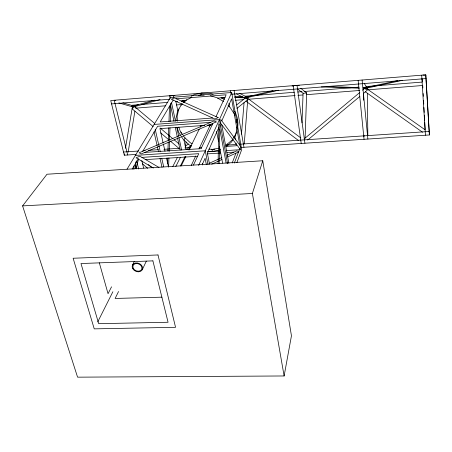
<?xml version="1.0" encoding="UTF-8"?>
<svg xmlns="http://www.w3.org/2000/svg" width="452" height="452" viewBox="0 0 452 452"><rect width="100%" height="100%" fill="white"/><g stroke="black" fill="none" stroke-linecap="round" stroke-linejoin="round"><path stroke-width="0.68" d="M218.09 163.703L218.796 123.741L219.858 125.164L219.197 163.556M167.46 163.658L167.664 158.047M167.912 151.03L168.24 141.917M168.291 140.51L168.743 127.888M168.969 121.571L169.523 106.141M168.607 166.901L168.924 157.821M169.144 151.533L169.489 141.758M169.54 140.363L169.98 127.786M170.201 121.503L170.845 103.209M305.1 138.126L306.671 92.982L300.733 88.276M301.987 122.865L303.094 93.265L297.569 89.016M133.899 169.268L134.063 165.76M135.56 168.477L135.871 161.872M244.249 143.759L247.928 97.643L239.47 93.265M241.47 134.182L244.069 102.627M244.391 98.745L244.459 97.92L236.464 93.863M186.043 142.018L185.529 146.216L188.252 144.018M128.142 152.2L134.899 111.158M135.527 107.367L135.656 106.559L122.933 102.819M136.063 154.426L124.306 155.211L124.537 153.821M125.464 148.279L132.391 106.819L135.656 106.559M284.116 375.968L291.45 335.796L262.753 160.754L46.991 174.235L22.6 205.892L77.575 377.166L284.116 375.968L252.391 193.479L262.753 160.754M178.653 109.486L177.116 116.531L177.45 121.192M236.554 131.961L236.074 133.798L233.673 137.696M237.554 128.165C238.639 122.419 237.356 116.232 234.667 111.09M136.188 167.534L138.64 158.912M236.871 162.618L241.724 149.578L231.695 92.507L170.432 97.474L127.023 169.195M234.334 163.082L239.746 148.753M232.187 163.014L235.955 153.172M235.701 134.408L234.837 136.566L235.424 139.843M227.452 144.211L226.554 146.403L236.475 145.742L236.006 143.12M236.842 122.882L236.797 121.531L237.656 119.43M207.869 151.335L211.796 151.544L212.762 149.341L218.214 148.296M202.23 164.641L205.089 158.245L206.327 164.477M218.728 127.701L207.349 153.177L209.519 164.166M221.802 120.82L231.616 98.841L239.78 145.137M198.603 165.449L231.695 92.507M193.433 165.11L198.75 153.674L141.917 157.392M212.852 123.368L201.095 148.646L144.826 152.403M215.999 116.616L226.153 94.79L176.353 98.802M142.42 269.454L146.312 261.16M191.241 165.505L195.739 155.94M199.033 148.928L210.112 125.334M118.548 291.517L115.13 298.45L161.923 297.173M180.399 166.031L185.066 156.556M132.385 265.296L134.255 261.499M181.224 165.878L185.891 156.381M188.998 150.047L199.264 129.153M200.196 127.255L201.129 125.351M97.711 321.943L112.887 291.732M175.805 166.5L180.472 157.2M111.548 286.817L108.045 293.693L99.316 262.798M172.771 166.528L177.229 157.765M185.077 137.945L183.975 140.092L185.868 149.126L190.026 148.849M198.242 95.558L200.812 95.01L201.869 93.022L209.965 93.372L213.152 94.304M186.388 99.643L185.823 100.643L181.173 101.016M181.862 103.768L177.5 111.525L175.958 118.599L176.105 120.605M179.003 108.864L177.845 110.904L175.862 101.44M132.165 169.116L138.182 158.997M142.792 151.234L157.635 126.255L210.66 122.351M173.195 100.073L160.206 121.933L212.7 118.012M232.995 138.787L232.322 139.883L225.977 145.143L236.339 144.442M233.142 139.312L231.441 142.064L226.017 146.877M233.82 138.216L235.215 135.956L237.046 128.956L236.978 126.933M183.133 102.293L185.043 100.468M181.037 105.226L182.472 103.847M183.907 102.474L186.354 100.141L191.874 97.282M365.448 88.897L366.143 88.259L402.675 80.275M246.148 98.338L246.865 97.728L278.505 90.208M307.648 140.075L359.86 96.429M304.151 138.917L359.798 92.474M362.51 90.214L364.713 88.372L367.075 87.852L363.086 87.716L363.589 89.31M236.758 104.898L245.515 97.835L247.385 97.366L234.718 97.056M187.761 148.103L191.038 145.454M236.961 108.367L247.764 99.638L245.515 97.835L235.142 97.587M191.219 96.197L194.196 94.654L201.869 93.022M219.322 150.104L220.536 149.522M209.039 163.387L221.825 157.607M226.944 155.29L236.854 150.81L238.922 151.821L227.712 156.906M211.694 164.166L221.949 159.522M154.482 100.169L131.549 106.57L134.656 106.638L160.081 99.593M169.912 95.858L171.602 95.671L170.381 96.033L169.579 95.739L170.167 98.496M295.263 85.581L299.303 85.552M273.076 90.671L243.91 97.643L246.865 97.728L300.84 137.956M292.043 86.134L293.399 85.812M397.675 80.62L363.374 88.146L366.143 88.259L425.146 129.831M211.796 151.544L218.638 150.239M240.972 147.465L429.4 134.967L425.778 74.834L110.723 100.536L124.306 155.211M111.565 103.92L169.613 99.242M231.61 94.242L426.004 78.563M217.638 98.101L225.107 97.508M138.34 104.734L132.018 105.243L132.639 107.864M141.855 104.457L167.839 102.384M175.568 101.762L177.676 101.598M181.184 101.316L183.998 101.09M221.226 98.118L224.734 97.841M234.571 97.056L242.295 96.44M245.108 96.214L294.275 92.287M297.783 92.01L301.998 91.671M304.106 91.502L351.17 87.745M354.679 87.468L358.894 87.129M365.917 86.569L422.111 82.083M244.459 97.92L247.928 97.643M303.094 93.265L306.671 92.982M363.583 88.462L367.273 88.168L367.284 89.061M135.577 108.169L165.794 105.785M176.337 104.949L181.958 104.508M235.373 100.287L243.803 99.626M248.724 99.237L295.111 95.575M297.919 95.349L302.84 94.965M306.354 94.688L359.769 90.468M368.199 89.801L422.315 85.53M154.115 124.436L219.406 119.594L227.61 163.714M204.801 125.368L159.94 128.639L163.155 143.041M207.604 125.164L212.513 124.808M123.515 152.03L138.787 151.002M142.985 150.719L145.081 150.578M148.578 150.346L158.369 149.685M163.963 149.313L180.049 148.228M184.908 147.9L190.298 147.538M240.391 144.171L429.191 131.475M211.338 149.431L214.864 149.2M135.368 155.415L205.253 150.793L207.976 164.517M207.592 151.821L220.147 150.996M226.412 150.584L239.633 149.714M207.344 153.883L220.616 153.019M226.904 152.607L233.887 152.149M145.143 159.652L197.428 156.268M22.6 205.892L252.391 193.479M172.076 95.536L174.907 95.604M321.265 86.92L359.272 88.191M363.498 88.332L364.713 88.372L367.295 90.214L363.628 93.281L363.69 100.254M326.638 86.479L358.877 87.575M200.812 95.01L204.202 95.157M294.518 85.541L296.371 85.643M208.841 149.132L212.762 149.341M422.993 75.06L425.807 75.224M118.786 102.875L132.391 106.819M210.276 95.751L216.92 97.694L223.559 101.485M199.694 147.38L201.665 147.962M115.542 100.649L114.203 100.254L127.684 154.985M182.422 100.513L184.359 101.237M173.5 95.57L173.172 95.445L173.608 97.513M191.558 146.216L189.264 144.928L183.388 139.561L181.574 136.866M192.055 143.725L190.343 142.759L184.495 137.414L183.416 135.803M220.966 97.446L224.497 99.463M158.963 167.449L139.854 156.177L136.131 157.771L153.352 168.054M365.363 91.829L422.518 132.227M245.922 101.129L298.416 140.453M293.63 85.993L293.19 85.654L301.213 143.47M297.478 85.699L297.026 85.338L304.925 143.222M154.782 123.537L134.656 106.638L132.069 108.762L153.126 126.549M160.127 128.029L172.963 138.815M174.037 139.713L179.382 144.205M160.635 132.888L168.138 139.222M170.285 141.035L178.862 148.279M142.397 163.731L147.68 168.28M148.386 164.551L152.075 167.782M228.074 105.519L230.136 107.463L234.447 114.192L234.87 115.531M182.693 134.73L180.162 130.973L178.789 127.091M180.484 135.25L179.032 133.097L176.952 127.249M364.261 83.434L367.273 88.168M236.153 119.531L236.797 121.531M136.679 160.85L138.651 169.003M135.702 165.534L136.521 168.901M141.821 160.562L143.612 168.082M155.194 129.221L160.29 151.782M161.839 158.618L163.692 166.822M153.991 131.86L157.081 145.465M157.392 146.827L158.471 151.584M160.014 158.386L162.019 167.234M163.46 144.414L164.986 151.267M166.517 158.127L168.506 167.042M170.743 106.175L173.969 121.289M175.286 127.47L177.19 136.397M177.483 137.77L180.122 150.132M171.59 102.898L175.478 121.204M176.783 127.328L178.681 136.278M178.975 137.651L181.608 150.041M180.885 132.052L181.167 133.374M202.439 163.601L202.716 164.974M216.615 131.481L218.565 141.804M219.474 146.617L222.599 163.127M219.791 129.114L226.13 163.07M221.734 124.718L228.865 163.228M228.927 103.468L229.543 106.904M230.373 90.779L230.786 93.118M234.085 90.473L243.967 147.267M421.699 75.343L425.445 135.227M422.089 78.891L422.4 81.682M358.137 80.354L364.041 139.301M362.103 80.032L367.877 139.046M426.326 81.744L426.535 85.196M425.778 74.834L429.4 134.967M422.739 85.869L422.857 87.965M423.162 93.547L423.315 96.338M423.541 100.525L423.733 104.011M423.925 107.503L424.191 112.384M424.343 115.181L424.648 120.763M424.727 122.159L425.112 129.136M367.335 93.219L367.832 135.521M364.001 135.12L364.013 136.515M210.333 124.424A4.034 3.548 26.2 0 1 209.643 126.131M240.662 146.324L240.628 149.928L220.683 123.311L220.751 119.401L240.662 146.324M216.186 121.944L141.171 153.962L139.148 152.782L213.988 120.938L216.186 121.944M218.192 117.599L214.886 119L171.302 99.214L174.455 97.948L218.192 117.599M157.997 254.956L73.128 258.245L94.236 328.864L175.557 327.31L157.997 254.956M152.9 260.866L80.981 263.539L98.705 323.683L168.065 322.259L152.9 260.866M133.408 268.499A4.667 3.656 24 0 0 141.216 269.98A4.667 3.656 24 0 0 137.6 263.618A4.667 3.656 24 0 0 133.408 268.499M132.747 268.68A5.43 4.26 24 0 0 141.838 270.403A5.43 4.26 24 0 0 137.634 263.002A5.43 4.26 24 0 0 132.747 268.68"/></g></svg>
